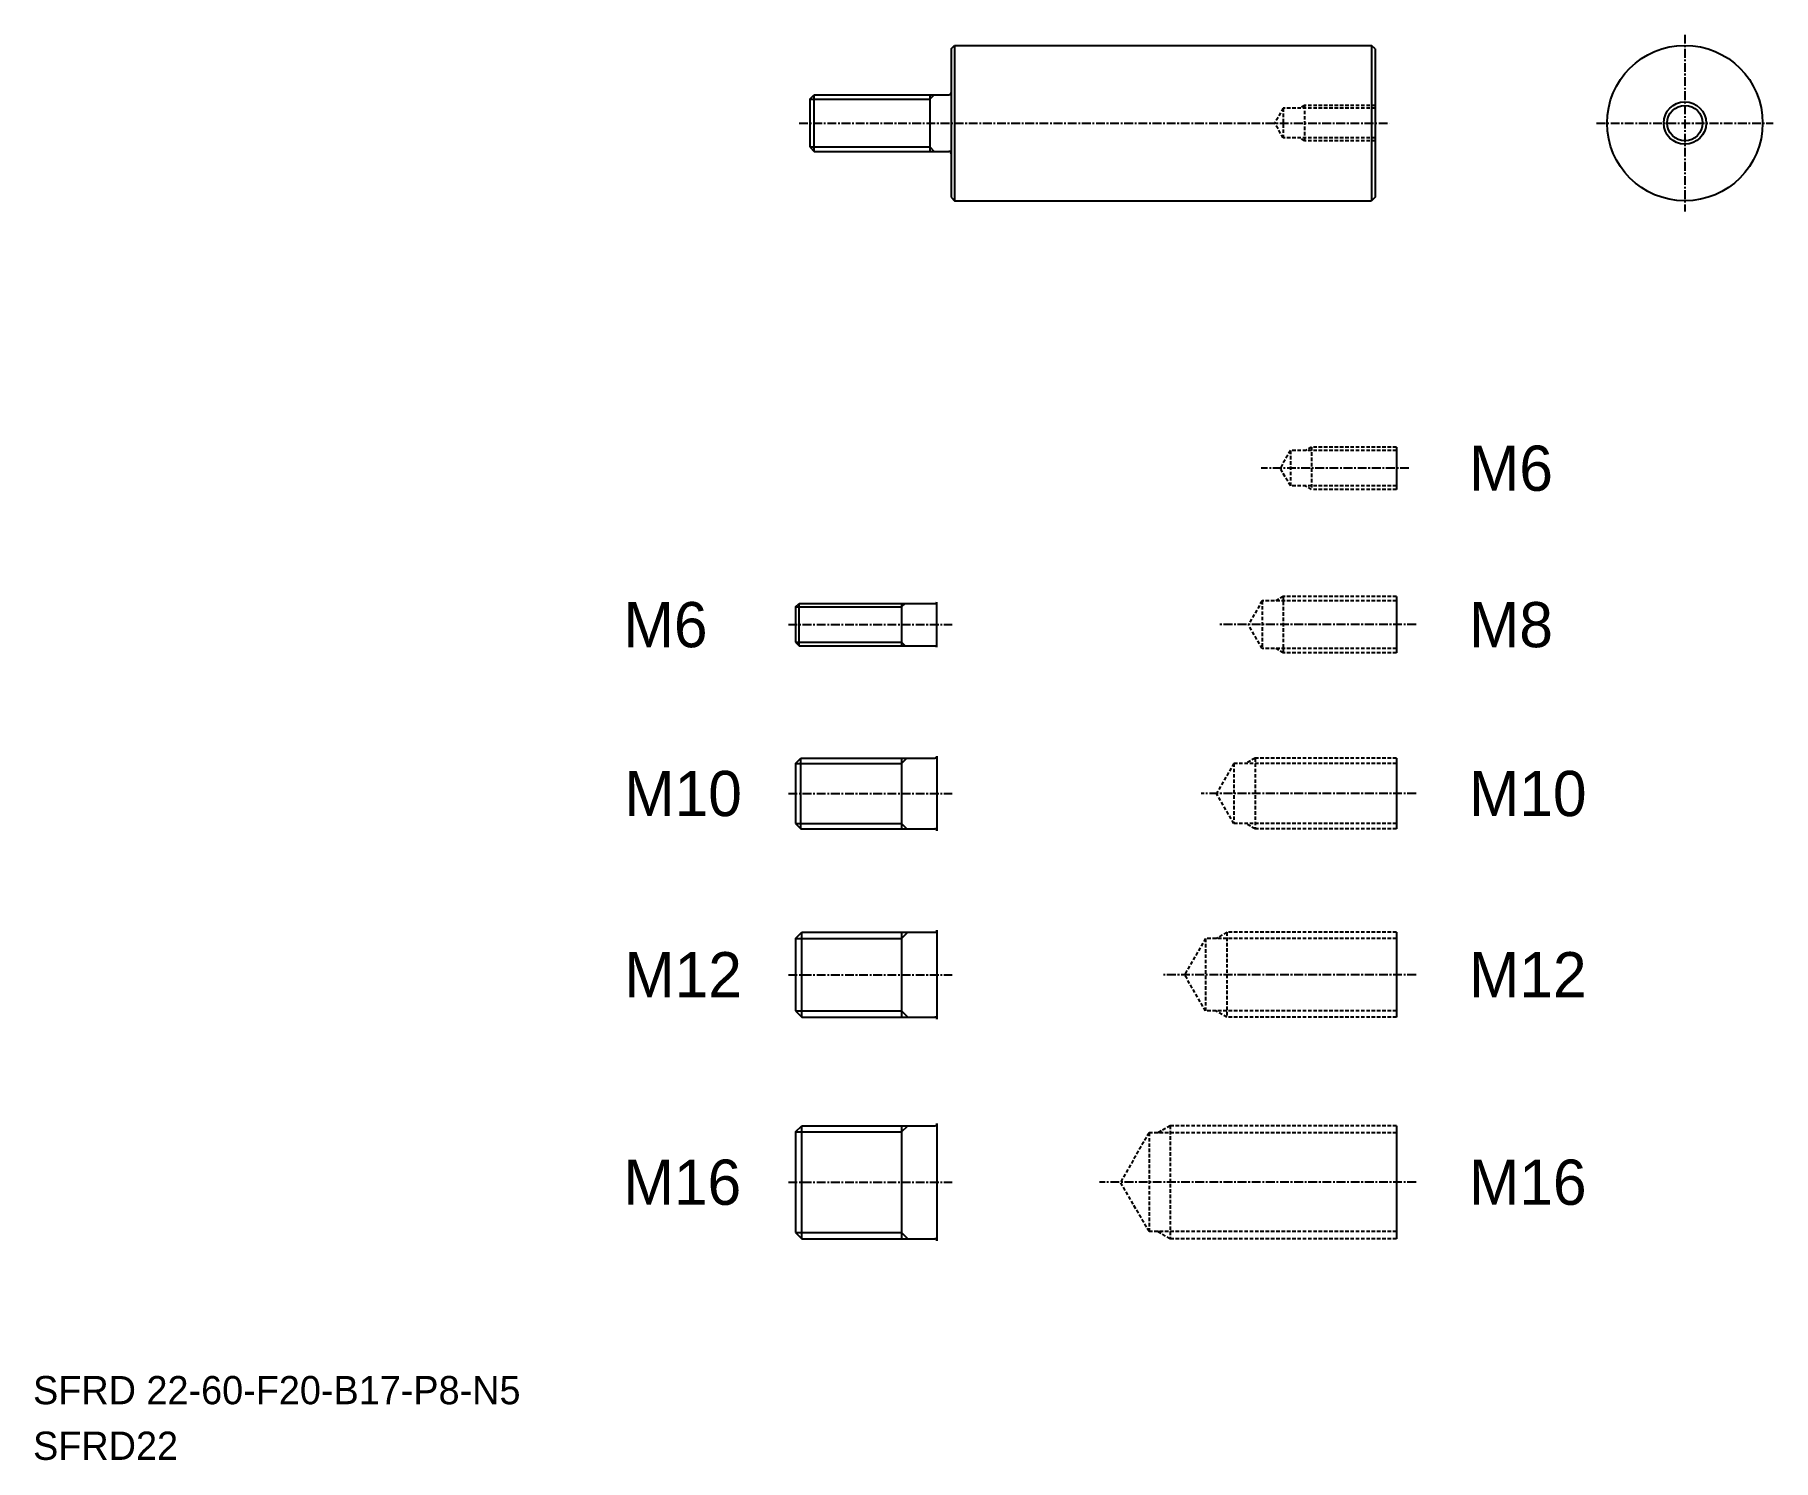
# Model space of a CAD drawing. Extents: x 3 to 249, y 4 to 206.
import ezdxf
from ezdxf.enums import TextEntityAlignment as Align

# ---------------------------------------------------------------- set-up
doc = ezdxf.new("R2010")
doc.units = 0
doc.linetypes.add('CENTER', pattern=[2, 1.25, -0.25, 0.25, -0.25])
doc.linetypes.add('DASHED', pattern=[0.75, 0.5, -0.25])
doc.layers.get('0').update_dxf_attribs({"linetype": 'CONTINUOUS'})
doc.layers.add('CENTER', color=1, linetype='CENTER')

msp = doc.modelspace()

# ---------------------------------------------------------------- linework, layer by layer
at = {"color": 7, "linetype": 'CONTINUOUS'}
for p, q in [((133.02, 203.58), (133.52, 204.08)), ((133.02, 203.58), (133.02, 182.58)), ((133.52, 204.08), (133.52, 182.08)), ((133.52, 204.08), (192.52, 204.08)), ((193.02, 203.58), (192.52, 204.08)), ((192.52, 204.08), (192.52, 182.08)), ((193.02, 203.58), (193.02, 182.58)), ((113.02, 196.46), (113.64, 197.08)), ((113.64, 197.08), (132.72, 197.08)), ((113.64, 189.08), (113.64, 197.08)), ((130.02, 197.08), (130.02, 189.08)), ((133.02, 197.38), (133.02, 188.78)), ((113.02, 189.71), (113.64, 189.08)), ((113.64, 189.08), (132.72, 189.08)), ((133.02, 182.58), (133.52, 182.08)), ((133.52, 182.08), (192.52, 182.08)), ((193.02, 182.58), (192.52, 182.08)), ((196.02, 147.23), (196.02, 141.23)), ((196.02, 126.09), (196.02, 118.09)), ((111.02, 124.59), (111.52, 125.09)), ((111.52, 125.09), (130.82, 125.09)), ((111.52, 119.09), (111.52, 125.09)), ((126.02, 125.09), (126.02, 119.09)), ((131.02, 118.89), (131.02, 125.29)), ((111.02, 119.59), (111.52, 119.09)), ((111.52, 119.09), (130.82, 119.09)), ((131.01, 103.49), (131.01, 92.89)), ((111.02, 102.44), (111.77, 103.19)), ((111.77, 103.19), (130.71, 103.19)), ((111.77, 93.19), (111.77, 103.19)), ((126.02, 103.19), (126.02, 93.19)), ((196.02, 103.19), (196.02, 93.19)), ((111.02, 93.94), (111.77, 93.19)), ((111.77, 93.19), (130.71, 93.19)), ((131.02, 78.84), (131.02, 66.24)), ((111.02, 77.66), (111.89, 78.54)), ((111.89, 78.54), (130.72, 78.54)), ((111.89, 66.54), (111.89, 78.54)), ((126.02, 78.54), (126.02, 66.54)), ((196.02, 78.54), (196.02, 66.54)), ((111.02, 67.41), (111.89, 66.54)), ((111.89, 66.54), (130.72, 66.54)), ((111.02, 50.3), (111.89, 51.17)), ((111.89, 51.17), (130.72, 51.17)), ((111.89, 35.17), (111.89, 51.17)), ((126.02, 51.17), (126.02, 35.17)), ((131.02, 51.47), (131.02, 34.87)), ((196.02, 51.17), (196.02, 35.17)), ((111.02, 36.05), (111.89, 35.17)), ((111.89, 35.17), (130.72, 35.17))]:
    msp.add_line(p, q, dxfattribs=at)
at = {"color": 3, "linetype": 'CONTINUOUS'}
for p, q in [((130.02, 196.46), (130.64, 197.08)), ((113.02, 196.46), (130.02, 196.46)), ((113.02, 189.71), (130.02, 189.71)), ((130.02, 189.71), (130.64, 189.08)), ((111.02, 124.59), (126.02, 124.59)), ((126.02, 124.59), (126.52, 125.09)), ((111.02, 119.59), (126.02, 119.59)), ((126.02, 119.59), (126.52, 119.09)), ((111.02, 102.44), (126.02, 102.44)), ((126.02, 102.44), (126.77, 103.19)), ((111.02, 93.94), (126.02, 93.94)), ((126.02, 93.94), (126.77, 93.19)), ((111.02, 77.66), (126.02, 77.66)), ((126.02, 77.66), (126.89, 78.54)), ((111.02, 67.41), (126.02, 67.41)), ((126.02, 67.41), (126.89, 66.54)), ((111.02, 50.3), (126.02, 50.3)), ((126.02, 50.3), (126.89, 51.17)), ((111.02, 36.05), (126.02, 36.05)), ((126.02, 36.05), (126.89, 35.17))]:
    msp.add_line(p, q, dxfattribs=at)
for p, q in [((193.02, 197.83), (193.02, 197.83)), ((113.02, 196.46), (113.02, 189.71)), ((193.02, 193.08), (193.02, 193.08)), ((111.02, 124.59), (111.02, 119.59)), ((111.02, 102.44), (111.02, 93.94)), ((111.02, 77.66), (111.02, 67.41)), ((111.02, 50.3), (111.02, 36.05))]:
    msp.add_line(p, q)
at = {"color": 3, "linetype": 'DASHED'}
for p, q in [((180.02, 195.18), (178.81, 193.08)), ((180.02, 195.18), (180.02, 190.98)), ((193.02, 195.18), (180.02, 195.18)), ((183.02, 195.58), (182.33, 195.18)), ((183.02, 195.58), (183.02, 190.58)), ((193.02, 195.58), (183.02, 195.58)), ((180.02, 190.98), (178.81, 193.08)), ((193.02, 190.98), (180.02, 190.98)), ((183.02, 190.58), (182.33, 190.98)), ((193.02, 190.58), (183.02, 190.58)), ((181.02, 146.73), (179.58, 144.23)), ((196.02, 146.73), (181.02, 146.73)), ((181.02, 146.73), (181.02, 141.73)), ((184.02, 147.23), (183.15, 146.73)), ((196.02, 147.23), (184.02, 147.23)), ((184.02, 147.23), (184.02, 141.23)), ((181.02, 141.73), (179.58, 144.23)), ((196.02, 141.73), (181.02, 141.73)), ((184.02, 141.23), (183.15, 141.73)), ((196.02, 141.23), (184.02, 141.23)), ((177.02, 125.46), (175.07, 122.09)), ((177.02, 125.46), (177.02, 118.71)), ((196.02, 125.46), (177.02, 125.46)), ((180.02, 126.09), (178.94, 125.46)), ((180.02, 126.09), (180.02, 118.09)), ((196.02, 126.09), (180.02, 126.09)), ((177.02, 118.71), (175.07, 122.09)), ((196.02, 118.71), (177.02, 118.71)), ((180.02, 118.09), (178.94, 118.71)), ((196.02, 118.09), (180.02, 118.09)), ((173.02, 102.44), (170.57, 98.19)), ((173.02, 102.44), (173.02, 93.94)), ((196.02, 102.44), (173.02, 102.44)), ((176.02, 103.19), (174.72, 102.44)), ((176.02, 103.19), (176.02, 93.19)), ((196.02, 103.19), (176.02, 103.19)), ((173.02, 93.94), (170.57, 98.19)), ((196.02, 93.94), (173.02, 93.94)), ((176.02, 93.19), (174.72, 93.94)), ((196.02, 93.19), (176.02, 93.19)), ((169.02, 77.66), (166.06, 72.54)), ((169.02, 77.66), (169.02, 67.41)), ((196.02, 77.66), (169.02, 77.66)), ((172.02, 78.54), (170.5, 77.66)), ((172.02, 78.54), (172.02, 66.54)), ((196.02, 78.54), (172.02, 78.54)), ((169.02, 67.41), (166.06, 72.54)), ((196.02, 67.41), (169.02, 67.41)), ((172.02, 66.54), (170.5, 67.41)), ((196.02, 66.54), (172.02, 66.54)), ((161.02, 50.17), (156.98, 43.17)), ((161.02, 50.17), (161.02, 36.17)), ((196.02, 50.17), (161.02, 50.17)), ((164.02, 51.17), (162.29, 50.17)), ((164.02, 51.17), (164.02, 35.17)), ((196.02, 51.17), (164.02, 51.17)), ((161.02, 36.17), (156.98, 43.17)), ((196.02, 36.17), (161.02, 36.17)), ((164.02, 35.17), (162.29, 36.17)), ((196.02, 35.17), (164.02, 35.17))]:
    msp.add_line(p, q, dxfattribs=at)
at = {"color": 7, "linetype": 'CONTINUOUS'}
for radius in [11, 2.5]:
    msp.add_circle((236.84, 193.08), radius, dxfattribs=at)
at = {"color": 3, "linetype": 'CONTINUOUS'}
msp.add_circle((236.84, 193.08), 3, dxfattribs=at)
at = {"color": 7, "linetype": 'CONTINUOUS'}
for centre, radius, start, end in [((132.72, 197.38), 0.3, 270, 0), ((132.72, 188.78), 0.3, 0, 90), ((130.82, 125.29), 0.2, 270, 360), ((130.82, 118.89), 0.2, 0, 90), ((130.71, 103.49), 0.3, 270, 0), ((130.71, 92.89), 0.3, 0, 90), ((130.72, 78.84), 0.3, 270, 0), ((130.72, 66.24), 0.3, 0, 90), ((130.72, 51.47), 0.3, 270, 0), ((130.72, 34.87), 0.3, 0, 90)]:
    msp.add_arc(centre, radius, start, end, dxfattribs=at)
at = {"layer": 'CENTER', "color": 1, "linetype": 'CENTER'}
for p, q in [((236.84, 205.58), (236.84, 180.58)), ((111.52, 193.08), (195.02, 193.08)), ((224.34, 193.08), (249.34, 193.08)), ((197.8, 144.23), (176.87, 144.23)), ((110.01, 122.09), (133.19, 122.09)), ((198.81, 122.09), (170.91, 122.09)), ((110.01, 98.19), (133.18, 98.19)), ((198.81, 98.19), (168.4, 98.19)), ((110.01, 72.54), (133.19, 72.54)), ((198.81, 72.54), (163.07, 72.54)), ((110.01, 43.17), (133.19, 43.17)), ((198.81, 43.17), (154.02, 43.17))]:
    msp.add_line(p, q, dxfattribs=at)

# ---------------------------------------------------------------- texts
at = {"color": 7, "linetype": 'CONTINUOUS'}
for s, p in [('M6', (206.28, 144.23)), ('M6', (86.67, 122.09)), ('M8', (206.28, 122.09)), ('M10', (86.77, 98.19)), ('M10', (206.28, 98.19)), ('M12', (86.77, 72.54)), ('M12', (206.28, 72.54)), ('M16', (86.67, 43.17)), ('M16', (206.28, 43.17))]:
    msp.add_text(s, height=6.4, dxfattribs=at).set_placement(p, align=Align.MIDDLE_LEFT)
for s, p in [('SFRD 22-60-F20-B17-P8-N5', (3.13, 11.74)), ('SFRD22', (3.13, 3.87))]:
    msp.add_text(s, height=4, dxfattribs=at).set_placement(p)

doc.saveas('drawing.dxf')
